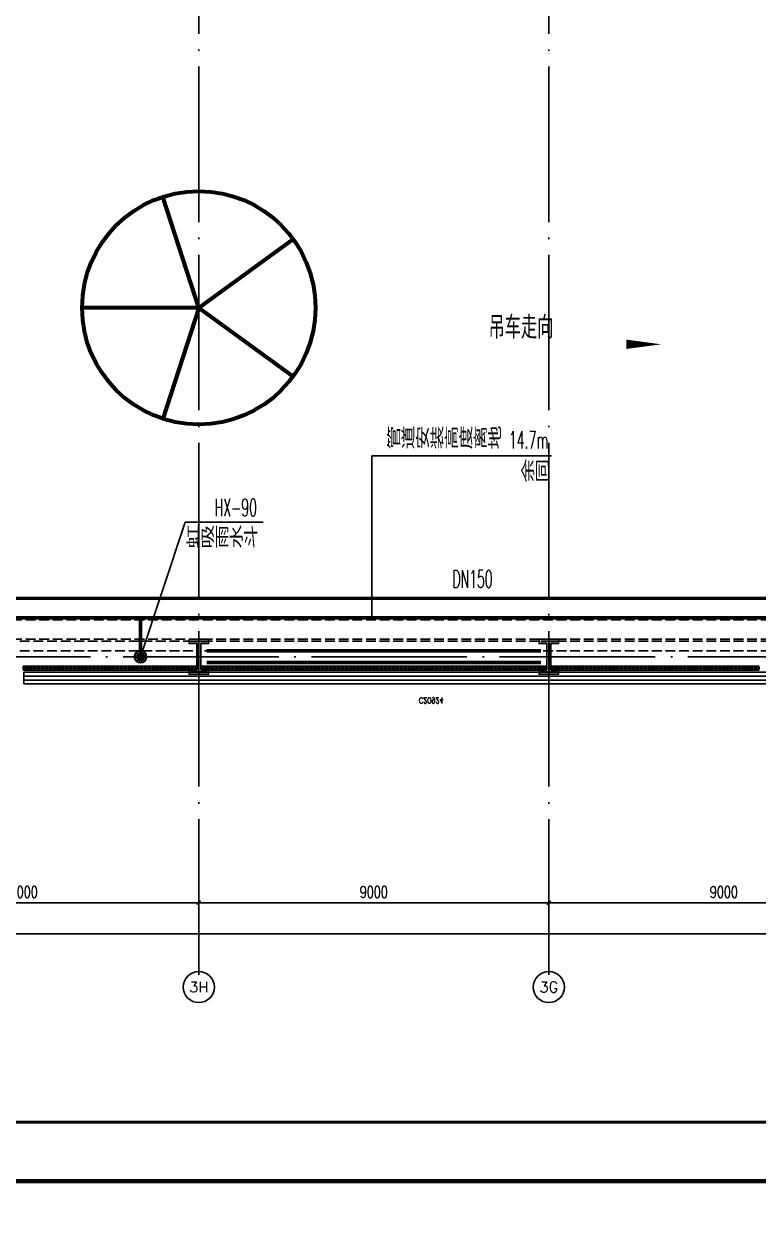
# Model space of a CAD drawing. Extents: x -452079 to 117456, y 3902 to 836955.
# Drawn here: x -196354 to -177471, y 534683 to 565200 of the extents above; entities that cross this region are included whole.
import ezdxf
from ezdxf.enums import TextEntityAlignment as Align

# ---------------------------------------------------------------- set-up
doc = ezdxf.new("R2010")
doc.units = 0
doc.header["$LTSCALE"] = 1000
doc.header["$MEASUREMENT"] = 0
for name, pattern in [('CENTER', [2, 1.25, -0.25, 0.25, -0.25]), ('DASH', [0.35, 0.25, -0.1]), ('DOTE', [2.42, 2, -0.2, 0.02, -0.2]), ('DOTE_30', [0.726, 0.6, -0.06, 0.006, -0.06])]:
    doc.linetypes.add(name, pattern=pattern)
for name, color, linetype in [('0-cxFrame', 155, 'Continuous'), ('A-AXIS-D', 1, 'Continuous'), ('A-AXIS-DOTE', 14, 'DOTE'), ('A-HATCH-2', 251, 'Continuous'), ('A-HRAIL', 173, 'Continuous'), ('A-LIN-V', 9, 'Continuous'), ('A-SFCE', 30, 'Continuous'), ('A-WINDOW', 140, 'Continuous'), ('AS-COLN', 6, 'Continuous'), ('PUB_TEXT', 7, 'Continuous'), ('TEXT_消防', 1, 'Continuous'), ('TWT_LEAD', 3, 'Continuous'), ('WALL', 2, 'Continuous'), ('建-窗', 4, 'Continuous'), ('建-箭头', 3, 'Continuous'), ('建-门窗编号', 7, 'Continuous'), ('文本', 4, 'Continuous'), ('虹吸雨水斗', 6, 'Continuous')]:
    doc.layers.add(name, color=color, linetype=linetype)
for name, color, linetype, lineweight in [('0-cxText', 131, 'Continuous', 25), ('Gps-ZF消防', 1, 'TG_X', 60), ('Gps-ZF雨水', 4, 'DOTE_30', 60), ('柱间支撑', 6, 'CENTER', 0)]:
    doc.layers.add(name, color=color, linetype=linetype, lineweight=lineweight)
doc.styles.add('_TCH_AXIS', font='COMPLEX', dxfattribs={"bigfont": 'GBCBIG'})
doc.styles.add('_TCH_DIM', font='SIMPLEX', dxfattribs={"width": 0.75, "bigfont": '@1HZTXT'})
doc.styles.add('_TCH_DIM_T3', font='SIMPLEX', dxfattribs={"width": 0.705882, "bigfont": 'GBCBIG'})
doc.styles.add('_TWT_PIPEDN', font='SIMPLEX', dxfattribs={"width": 0.65, "height": 3.5, "bigfont": 'HZTXT'})
doc.styles.add('A-STANDARD', font='SIMPLEX', dxfattribs={"bigfont": 'GBCBIG'})
doc.styles.add('A-WIN-LABEL', font='SIMPLEX', dxfattribs={"bigfont": 'GBCBIG'})
doc.styles.add('cx_tuming', font='')
doc.styles.add('cx_tuqian1', font='')
doc.styles.add('TG_LINETYPE', font='SIMPLEX', dxfattribs={"width": 0.8, "height": 3.5, "bigfont": 'HZTXT'})
doc.styles.add('黑体', font='', dxfattribs={"height": 12})
doc.styles.get('cx_tuming').set_extended_font_data('SimHei')
doc.styles.get('cx_tuqian1').set_extended_font_data('SimSun')
doc.styles.get('黑体').set_extended_font_data('SimHei')
doc.linetypes.add('TG_X', pattern='A,5,-0.3,["X",TG_LINETYPE,S=0.1,R=0,X=-0.23,Y=-0.15],0', length=5.3)
doc.dimstyles.new('_TCH_ARCH&&100', dxfattribs={"dimtxt": 297.5, "dimasz": 100, "dimexe": 100, "dimexo": 100, "dimgap": 126.25, "dimtad": 1, "dimdec": 0, "dimzin": 0, "dimdsep": 46, "dimtxsty": '_TCH_DIM_T3', "dimblk": 'ARCHTICK', "dimcen": 0.09, "dimclrt": 7, "dimazin": 2, "dimtfac": 1, "dimtdec": 0, "dimtix": 1, "dimtmove": 2, "dimatfit": 3, "dimfxl": 0, "dimtolj": 1, "dimtzin": 0, "dimarcsym": 0})

# ---------------------------------------------------------------- blocks, each defined once
blk = doc.blocks.new('_ArchTick')
at = {"color": 0, "linetype": 'ByBlock', "const_width": 0.4}
blk.add_lwpolyline([(-0.5, -0.5), (0.5, 0.5)], dxfattribs=at)
blk = doc.blocks.new('*D359')
at = {"layer": 'A-AXIS-D', "color": 0, "lineweight": -2, "transparency": 16777216}
for p, q in [((120518, 3326), (120518, 2468)), ((129518, 3326), (129518, 2468)), ((120518, 2568), (129518, 2568))]:
    blk.add_line(p, q, dxfattribs=at)
at = {"layer": 'A-AXIS-D', "color": 0, "lineweight": -2, "transparency": 16777216, "xscale": 100, "yscale": 100, "zscale": 100, "rotation": 180}
blk.add_blockref('_ArchTick', (120518, 2568), dxfattribs=at)
at = {"layer": 'A-AXIS-D', "color": 0, "lineweight": -2, "transparency": 16777216, "xscale": 100, "yscale": 100, "zscale": 100}
blk.add_blockref('_ArchTick', (129518, 2568), dxfattribs=at)
at = {"layer": 'A-AXIS-D', "color": 7, "transparency": 16777216, "insert": (125018, 2843), "char_height": 297.5, "attachment_point": 5, "style": '_TCH_DIM_T3'}
blk.add_mtext('\\A1;9000', dxfattribs=at)
blk = doc.blocks.new('*D360')
at = {"layer": 'A-AXIS-D', "color": 0, "lineweight": -2, "transparency": 16777216}
for p, q in [((129518, 3326), (129518, 2468)), ((138518, 3326), (138518, 2468)), ((129518, 2568), (138518, 2568))]:
    blk.add_line(p, q, dxfattribs=at)
at = {"layer": 'A-AXIS-D', "color": 0, "lineweight": -2, "transparency": 16777216, "xscale": 100, "yscale": 100, "zscale": 100, "rotation": 180}
blk.add_blockref('_ArchTick', (129518, 2568), dxfattribs=at)
at = {"layer": 'A-AXIS-D', "color": 0, "lineweight": -2, "transparency": 16777216, "xscale": 100, "yscale": 100, "zscale": 100}
blk.add_blockref('_ArchTick', (138518, 2568), dxfattribs=at)
at = {"layer": 'A-AXIS-D', "color": 7, "transparency": 16777216, "insert": (134018, 2843), "char_height": 297.5, "attachment_point": 5, "style": '_TCH_DIM_T3'}
blk.add_mtext('\\A1;9000', dxfattribs=at)
blk = doc.blocks.new('*D361')
at = {"layer": 'A-AXIS-D', "color": 0, "lineweight": -2, "transparency": 16777216}
for p, q in [((138518, 3326), (138518, 2468)), ((147518, 3326), (147518, 2468)), ((138518, 2568), (147518, 2568))]:
    blk.add_line(p, q, dxfattribs=at)
at = {"layer": 'A-AXIS-D', "color": 0, "lineweight": -2, "transparency": 16777216, "xscale": 100, "yscale": 100, "zscale": 100, "rotation": 180}
blk.add_blockref('_ArchTick', (138518, 2568), dxfattribs=at)
at = {"layer": 'A-AXIS-D', "color": 0, "lineweight": -2, "transparency": 16777216, "xscale": 100, "yscale": 100, "zscale": 100}
blk.add_blockref('_ArchTick', (147518, 2568), dxfattribs=at)
at = {"layer": 'A-AXIS-D', "color": 7, "transparency": 16777216, "insert": (143018, 2843), "char_height": 297.5, "attachment_point": 5, "style": '_TCH_DIM_T3'}
blk.add_mtext('\\A1;9000', dxfattribs=at)
blk = doc.blocks.new('*D369')
at = {"layer": 'A-AXIS-D', "color": 0, "lineweight": -2, "transparency": 16777216}
for p, q in [((7618, 3226), (7618, 1668)), ((193318, 3226), (193318, 1668)), ((7618, 1768), (193318, 1768))]:
    blk.add_line(p, q, dxfattribs=at)
at = {"layer": 'A-AXIS-D', "color": 0, "lineweight": -2, "transparency": 16777216, "xscale": 100, "yscale": 100, "zscale": 100, "rotation": 180}
blk.add_blockref('_ArchTick', (7618, 1768), dxfattribs=at)
at = {"layer": 'A-AXIS-D', "color": 0, "lineweight": -2, "transparency": 16777216, "xscale": 100, "yscale": 100, "zscale": 100}
blk.add_blockref('_ArchTick', (193318, 1768), dxfattribs=at)
at = {"layer": 'A-AXIS-D', "color": 7, "transparency": 16777216, "insert": (100468, 2043), "char_height": 297.5, "attachment_point": 5, "style": '_TCH_DIM_T3'}
blk.add_mtext('\\A1;185700', dxfattribs=at)
blk = doc.blocks.new('WINDOW2DLIB$DYNSTYLE$00000005')
at = {"color": 0}
for points in [[(-0.5, 0.5), (-0.5, -0.5)], [(-0.5, 0.5), (0.5, 0.5)], [(0.5, -0.5), (0.5, 0.5)], [(0.5, 0.1667), (-0.5, 0.1667)], [(0.5, -0.1667), (-0.5, -0.1667)], [(-0.5, -0.5), (0.5, -0.5)]]:
    blk.add_lwpolyline(points, dxfattribs=at)
blk = doc.blocks.new('42343243')
at = {"layer": '建-窗'}
ref = blk.add_blockref('WINDOW2DLIB$DYNSTYLE$00000005', (-185904, 1223020), dxfattribs=dict(at, xscale=-20900, yscale=-300, zscale=300, rotation=359.9999999994913))
ref.add_attrib('A', 'C20924', (-186194, 1223521), dxfattribs={"layer": '建-门窗编号', "height": 148.8, "style": 'A-WIN-LABEL', "width": 0.705882})
blk = doc.blocks.new('4324324')
at = {"layer": 'A-HATCH-2', "color": 8, "linetype": 'DASH'}
for p, q in [((-312854, 549870), (-138054, 549870)), ((-312854, 549370), (-138054, 549370))]:
    blk.add_line(p, q, dxfattribs=at)
blk = doc.blocks.new('w4324324')
at = {"layer": 'A-HATCH-2', "lineweight": 60}
for q in [(-1694760, 686605), (-1697614, 684532), (-1691907, 684532), (-1696524, 681178), (-1692997, 681178)]:
    blk.add_line((-1694760, 683605), q, dxfattribs=at)
blk.add_circle((-1694760, 683605), 3000, dxfattribs=at)
blk = doc.blocks.new('342343')
at = {"layer": 'A-LIN-V'}
blk.add_blockref('w4324324', (1030710, -8444), dxfattribs=at)
blk = doc.blocks.new('w42343243')
at = {"layer": 'A-HATCH-2', "color": 2}
blk.add_lwpolyline([(-165104, 621070), (-164604, 621070), (-164604, 620958), (-164800, 620958), (-164800, 620282), (-164604, 620282), (-164604, 620170), (-165104, 620170), (-165104, 620282), (-164908, 620282), (-164908, 620958), (-165104, 620958)], close=True, dxfattribs=at)
at = {"layer": 'AS-COLN', "color": 8}
blk.add_lwpolyline([(-165054, 621020), (-164654, 621020), (-164654, 621008), (-164850, 621008), (-164850, 620232), (-164654, 620232), (-164654, 620220), (-165054, 620220), (-165054, 620232), (-164858, 620232), (-164858, 621008), (-165054, 621008)], close=True, dxfattribs=at)
blk = doc.blocks.new('42343')
at = {"layer": 'A-WINDOW'}
for p in [(-27000, -71700), (-18000, -71700)]:
    blk.add_blockref('w42343243', p, dxfattribs=at)
blk = doc.blocks.new('99平面图例外参$0$$LinePat$圆环')
for points in [[(0, 150), (300, 150)], [(0, 0), (300, 0)], [(0, -150), (300, -150)]]:
    blk.add_lwpolyline(points)
at = {"color": 0}
blk.add_circle((150, 0), 150, dxfattribs=at)
blk = doc.blocks.new('“奔腾”虹吸雨水斗')
at = {"layer": '虹吸雨水斗', "lineweight": 25}
for p, q in [((946944, 86685), (947028, 86658)), ((947028, 86641), (946944, 86614)), ((947032, 86673), (946946, 86692)), ((946946, 86607), (947032, 86625)), ((946982, 86753), (947040, 86688)), ((947040, 86611), (946982, 86546)), ((947052, 86699), (946987, 86758)), ((946987, 86541), (947052, 86600)), ((947048, 86793), (947066, 86707)), ((947066, 86592), (947048, 86506)), ((947082, 86711), (947055, 86795)), ((947055, 86504), (947082, 86587)), ((947125, 86795), (947098, 86711)), ((947098, 86587), (947125, 86504)), ((947114, 86707), (947132, 86793)), ((947132, 86506), (947114, 86592)), ((947194, 86758), (947128, 86699)), ((947128, 86600), (947194, 86541)), ((947140, 86688), (947199, 86753)), ((947199, 86546), (947140, 86611)), ((947234, 86692), (947148, 86673)), ((947148, 86625), (947234, 86607)), ((947152, 86658), (947236, 86685)), ((947236, 86614), (947152, 86641))]:
    blk.add_line(p, q, dxfattribs=at)
for radius in [150, 47.6]:
    blk.add_circle((947090, 86649), radius, dxfattribs=at)
for centre, start, end in [((947025, 86649), 291.6382, 68.3675), ((947034, 86682), 261.6382, 38.3675), ((947034, 86617), 321.6382, 98.3675), ((947057, 86706), 231.6382, 8.3675), ((947057, 86593), 351.6382, 128.3675), ((947090, 86715), 201.6382, 338.3675), ((947090, 86584), 21.6382, 158.3675), ((947123, 86706), 171.6382, 308.3675), ((947123, 86593), 51.6382, 188.3675), ((947147, 86682), 141.6382, 278.3675), ((947147, 86617), 81.6382, 218.3675), ((947155, 86649), 111.6382, 248.3675)]:
    blk.add_arc(centre, 8.82, start, end, dxfattribs=at)
blk = doc.blocks.new('TK22.A0+1 L(Dragon)')
at = {"layer": '0-cxFrame', "color": 7, "const_width": 0.5}
blk.add_lwpolyline([(0, 0), (-1485, 0), (-1485, 841), (0, 841)], close=True, dxfattribs=at)
at = {"layer": '0-cxFrame', "const_width": 0.5}
blk.add_lwpolyline([(-80, 10), (-1465, 10), (-1465, 831), (-80, 831)], close=True, dxfattribs=at)
at = {"style": '黑体', "flags": 4}
blk.add_attdef('图幅', text='', height=3.3, dxfattribs=at).set_placement((-40, 3), align=Align.RIGHT)
at = {"layer": '0-cxText', "flags": 4}
for tag, height, style, p in [('建设单位', 3.5, 'cx_tuming', (-45, 240)), ('项目名称', 3.5, 'cx_tuming', (-45, 210)), ('子项名称', 3.5, 'cx_tuming', (-45, 180)), ('工程编号', 3.3, 'cx_tuqian1', (-35, 165)), ('图名1', 3.5, 'cx_tuming', (-45, 87)), ('图名2', 3.5, 'cx_tuming', (-45, 79)), ('图名3', 3.5, 'cx_tuming', (-45, 71)), ('出图日期', 3.3, 'cx_tuqian1', (-39, 60)), ('专业', 3.3, 'cx_tuqian1', (-55, 52)), ('图号', 3.3, 'cx_tuqian1', (-55, 44)), ('版次', 3.3, 'cx_tuqian1', (-20, 44))]:
    blk.add_attdef(tag, text='', height=height, dxfattribs=dict(at, style=style)).set_placement(p, align=Align.MIDDLE)
blk = doc.blocks.new('A$C515E426B')
at = {"layer": 'A-AXIS-D'}
for centre in [(129518.2, 400), (138518.2, 400)]:
    blk.add_circle(centre, 400, dxfattribs=at)
at = {"layer": 'A-AXIS-DOTE', "color": 8, "ltscale": 2}
for p, q in [((129518.2, 716), (129518.2, 86200)), ((138518.2, 716), (138518.2, 86200)), ((199332.4, 8896), (3362.4, 8896))]:
    blk.add_line(p, q, dxfattribs=at)
at = {"layer": 'A-SFCE', "color": 8, "linetype": 'DASH'}
for p, q in [((129368.2, 9296), (120668.2, 9296)), ((147368.2, 9296), (129668.2, 9296)), ((129368.2, 9046), (120668.2, 9046)), ((147368.2, 9046), (129668.2, 9046))]:
    blk.add_line(p, q, dxfattribs=at)
at = {"layer": '建-箭头', "color": 8}
blk.add_lwpolyline([(134506, 16931, 0, 0, 0), (141406, 16931, 0, 240, 0), (140506, 16931, 0, 0, 0)], format="xyseb", dxfattribs=at)
at = {"layer": '柱间支撑', "color": 8, "const_width": 100}
for points in [[(138318.2, 9046), (129718.2, 9046)], [(138318.2, 8746), (129718.2, 8746)]]:
    blk.add_lwpolyline(points, dxfattribs=at)
at = {"layer": 'A-HRAIL', "yscale": 0.3333333333333333, "zscale": 0.3333333333333333}
for p, xscale, rotation in [((125098.7, 8602.1), 0.3384127419475277, 180.0000000002033), ((125200.2, 8602.1), 0.3384127419475277, 180.0000000002033), ((125301.7, 8602.1), 0.3384127419475277, 180.0000000002033), ((125403.2, 8602.1), 0.3384127419475277, 180.0000000002033), ((125504.8, 8602.1), 0.3384127419475277, 180.0000000002033), ((125606.3, 8602.1), 0.3384127419475277, 180.0000000002033), ((125707.8, 8602.1), 0.3384127419475277, 180.0000000002033), ((125809.3, 8602.1), 0.3384127419475277, 180.0000000002033), ((125910.8, 8602.1), 0.3384127419475277, 180.0000000002033), ((126012.4, 8602.1), 0.3384127419475277, 180.0000000002033), ((126113.9, 8602.1), 0.3384127419475277, 180.0000000002033), ((126215.4, 8602.1), 0.3384127419475277, 180.0000000002033), ((126316.9, 8602.1), 0.3384127419475277, 180.0000000002033), ((126418.5, 8602.1), 0.3384127419475277, 180.0000000002033), ((126520, 8602.1), 0.3384127419475277, 180.0000000002033), ((126621.5, 8602.1), 0.3384127419475277, 180.0000000002033), ((126723, 8602.1), 0.3384127419475277, 180.0000000002033), ((126824.6, 8602.1), 0.3384127419475277, 180.0000000002033), ((126926.1, 8602.1), 0.3384127419475277, 180.0000000002033), ((127027.6, 8602.1), 0.3384127419475277, 180.0000000002033), ((127129.1, 8602.1), 0.3384127419475277, 180.0000000002033), ((127230.7, 8602.1), 0.3384127419475277, 180.0000000002033), ((127332.2, 8602.1), 0.3384127419475277, 180.0000000002033), ((127433.7, 8602.1), 0.3384127419475277, 180.0000000002033), ((127535.2, 8602.1), 0.3384127419475277, 180.0000000002033), ((127636.8, 8602.1), 0.3384127419475277, 180.0000000002033), ((127738.3, 8602.1), 0.3384127419475277, 180.0000000002033), ((127839.8, 8602.1), 0.3384127419475277, 180.0000000002033), ((127941.3, 8602.1), 0.3384127419475277, 180.0000000002033), ((128042.8, 8602.1), 0.3384127419475277, 180.0000000002033), ((128144.4, 8602.1), 0.3384127419475277, 180.0000000002033), ((128245.9, 8602.1), 0.3384127419475277, 180.0000000002033), ((128347.4, 8602.1), 0.3384127419475277, 180.0000000002033), ((128448.9, 8602.1), 0.3384127419475277, 180.0000000002033), ((128550.5, 8602.1), 0.3384127419475277, 180.0000000002033), ((128652, 8602.1), 0.3384127419475277, 180.0000000002033), ((128753.5, 8602.1), 0.3384127419475277, 180.0000000002033), ((128855, 8602.1), 0.3384127419475277, 180.0000000002033), ((128956.6, 8602.1), 0.3384127419475277, 180.0000000002033), ((129058.1, 8602.1), 0.3384127419475277, 180.0000000002033), ((129159.6, 8602.1), 0.3384127419475277, 180.0000000002033), ((129261.1, 8602.1), 0.3384127419475277, 180.0000000002033), ((129362.7, 8602.1), 0.3384127419475277, 180.0000000002033), ((129464.2, 8602.1), 0.3384127419475277, 180.0000000002033), ((129673.2, 8602.1), 0.3368181818181796, 180.0000000002032), ((129774.3, 8602.1), 0.3368181818181796, 180.0000000002032), ((129875.3, 8602.1), 0.3368181818181796, 180.0000000002032), ((129976.4, 8602.1), 0.3368181818181796, 180.0000000002032), ((130077.4, 8602.1), 0.3368181818181796, 180.0000000002032), ((130178.5, 8602.1), 0.3368181818181796, 180.0000000002032), ((130279.5, 8602.1), 0.3368181818181796, 180.0000000002032), ((130380.5, 8602.1), 0.3368181818181796, 180.0000000002032), ((130481.6, 8602.1), 0.3368181818181796, 180.0000000002032), ((130582.6, 8602.1), 0.3368181818181796, 180.0000000002032), ((130683.7, 8602.1), 0.3368181818181796, 180.0000000002032), ((130784.7, 8602.1), 0.3368181818181796, 180.0000000002032), ((130885.8, 8602.1), 0.3368181818181796, 180.0000000002032), ((130986.8, 8602.1), 0.3368181818181796, 180.0000000002032), ((131087.9, 8602.1), 0.3368181818181796, 180.0000000002032), ((131188.9, 8602.1), 0.3368181818181796, 180.0000000002032), ((131290, 8602.1), 0.3368181818181796, 180.0000000002032), ((131391, 8602.1), 0.3368181818181796, 180.0000000002032), ((131492, 8602.1), 0.3368181818181796, 180.0000000002032), ((131593.1, 8602.1), 0.3368181818181796, 180.0000000002032), ((131694.1, 8602.1), 0.3368181818181796, 180.0000000002032), ((131795.2, 8602.1), 0.3368181818181796, 180.0000000002032), ((131896.2, 8602.1), 0.3368181818181796, 180.0000000002032), ((131997.3, 8602.1), 0.3368181818181796, 180.0000000002032), ((132098.3, 8602.1), 0.3368181818181796, 180.0000000002032), ((132199.4, 8602.1), 0.3368181818181796, 180.0000000002032), ((132300.4, 8602.1), 0.3368181818181796, 180.0000000002032), ((132401.5, 8602.1), 0.3368181818181796, 180.0000000002032), ((132502.5, 8602.1), 0.3368181818181796, 180.0000000002032), ((132603.5, 8602.1), 0.3368181818181796, 180.0000000002032), ((132704.6, 8602.1), 0.3368181818181796, 180.0000000002032), ((132805.6, 8602.1), 0.3368181818181796, 180.0000000002032), ((132906.7, 8602.1), 0.3368181818181796, 180.0000000002032), ((133007.7, 8602.1), 0.3368181818181796, 180.0000000002032), ((133108.8, 8602.1), 0.3368181818181796, 180.0000000002032), ((133209.8, 8602.1), 0.3368181818181796, 180.0000000002032), ((133310.9, 8602.1), 0.3368181818181796, 180.0000000002032), ((133411.9, 8602.1), 0.3368181818181796, 180.0000000002032), ((133513, 8602.1), 0.3368181818181796, 180.0000000002032), ((133614, 8602.1), 0.3368181818181796, 180.0000000002032), ((133715, 8602.1), 0.3368181818181796, 180.0000000002032), ((133816.1, 8602.1), 0.3368181818181796, 180.0000000002032), ((133917.1, 8602.1), 0.3368181818181796, 180.0000000002032), ((134018.2, 8602.1), 0.3368181818181796, 180.0000000002032), ((134119.2, 8602.1), 0.3368181818181796, 180.0000000002032), ((134220.3, 8602.1), 0.3368181818181796, 180.0000000002032), ((134321.3, 8602.1), 0.3368181818181796, 180.0000000002032), ((134422.4, 8602.1), 0.3368181818181796, 180.0000000002032), ((134523.4, 8602.1), 0.3368181818181796, 180.0000000002032), ((134624.5, 8602.1), 0.3368181818181796, 180.0000000002032), ((134725.5, 8602.1), 0.3368181818181796, 180.0000000002032), ((134826.5, 8602.1), 0.3368181818181796, 180.0000000002032), ((134927.6, 8602.1), 0.3368181818181796, 180.0000000002032), ((135028.6, 8602.1), 0.3368181818181796, 180.0000000002032), ((135129.7, 8602.1), 0.3368181818181796, 180.0000000002032), ((135230.7, 8602.1), 0.3368181818181796, 180.0000000002032), ((135331.8, 8602.1), 0.3368181818181796, 180.0000000002032), ((135432.8, 8602.1), 0.3368181818181796, 180.0000000002032), ((135533.9, 8602.1), 0.3368181818181796, 180.0000000002032), ((135634.9, 8602.1), 0.3368181818181796, 180.0000000002032), ((135736, 8602.1), 0.3368181818181796, 180.0000000002032), ((135837, 8602.1), 0.3368181818181796, 180.0000000002032), ((135938, 8602.1), 0.3368181818181796, 180.0000000002032), ((136039.1, 8602.1), 0.3368181818181796, 180.0000000002032), ((136140.1, 8602.1), 0.3368181818181796, 180.0000000002032), ((136241.2, 8602.1), 0.3368181818181796, 180.0000000002032), ((136342.2, 8602.1), 0.3368181818181796, 180.0000000002032), ((136443.3, 8602.1), 0.3368181818181796, 180.0000000002032), ((136544.3, 8602.1), 0.3368181818181796, 180.0000000002032), ((136645.4, 8602.1), 0.3368181818181796, 180.0000000002032), ((136746.4, 8602.1), 0.3368181818181796, 180.0000000002032), ((136847.5, 8602.1), 0.3368181818181796, 180.0000000002032), ((136948.5, 8602.1), 0.3368181818181796, 180.0000000002032), ((137049.5, 8602.1), 0.3368181818181796, 180.0000000002032), ((137150.6, 8602.1), 0.3368181818181796, 180.0000000002032), ((137251.6, 8602.1), 0.3368181818181796, 180.0000000002032), ((137352.7, 8602.1), 0.3368181818181796, 180.0000000002032), ((137453.7, 8602.1), 0.3368181818181796, 180.0000000002032), ((137554.8, 8602.1), 0.3368181818181796, 180.0000000002032), ((137655.8, 8602.1), 0.3368181818181796, 180.0000000002032), ((137756.9, 8602.1), 0.3368181818181796, 180.0000000002032), ((137857.9, 8602.1), 0.3368181818181796, 180.0000000002032), ((137959, 8602.1), 0.3368181818181796, 180.0000000002032), ((138060, 8602.1), 0.3368181818181796, 180.0000000002032), ((138161, 8602.1), 0.3368181818181796, 180.0000000002032), ((138262.1, 8602.1), 0.3368181818181796, 180.0000000002032), ((138363.1, 8602.1), 0.3368181818181796, 180.0000000002032), ((138464.2, 8602.1), 0.3368181818181796, 180.0000000002032), ((138673.2, 8602.1), 0.3368181818181818, 180.0000000002032), ((138774.3, 8602.1), 0.3368181818181818, 180.0000000002032), ((138875.3, 8602.1), 0.3368181818181818, 180.0000000002032), ((138976.4, 8602.1), 0.3368181818181818, 180.0000000002032), ((139077.4, 8602.1), 0.3368181818181818, 180.0000000002032), ((139178.5, 8602.1), 0.3368181818181818, 180.0000000002032), ((139279.5, 8602.1), 0.3368181818181818, 180.0000000002032), ((139380.5, 8602.1), 0.3368181818181818, 180.0000000002032), ((139481.6, 8602.1), 0.3368181818181818, 180.0000000002032), ((139582.6, 8602.1), 0.3368181818181818, 180.0000000002032), ((139683.7, 8602.1), 0.3368181818181818, 180.0000000002032), ((139784.7, 8602.1), 0.3368181818181818, 180.0000000002032), ((139885.8, 8602.1), 0.3368181818181818, 180.0000000002032), ((139986.8, 8602.1), 0.3368181818181818, 180.0000000002032), ((140087.9, 8602.1), 0.3368181818181818, 180.0000000002032), ((140188.9, 8602.1), 0.3368181818181818, 180.0000000002032), ((140290, 8602.1), 0.3368181818181818, 180.0000000002032), ((140391, 8602.1), 0.3368181818181818, 180.0000000002032), ((140492, 8602.1), 0.3368181818181818, 180.0000000002032), ((140593.1, 8602.1), 0.3368181818181818, 180.0000000002032), ((140694.1, 8602.1), 0.3368181818181818, 180.0000000002032), ((140795.2, 8602.1), 0.3368181818181818, 180.0000000002032), ((140896.2, 8602.1), 0.3368181818181818, 180.0000000002032), ((140997.3, 8602.1), 0.3368181818181818, 180.0000000002032), ((141098.3, 8602.1), 0.3368181818181818, 180.0000000002032), ((141199.4, 8602.1), 0.3368181818181818, 180.0000000002032), ((141300.4, 8602.1), 0.3368181818181818, 180.0000000002032), ((141401.5, 8602.1), 0.3368181818181818, 180.0000000002032), ((141502.5, 8602.1), 0.3368181818181818, 180.0000000002032), ((141603.5, 8602.1), 0.3368181818181818, 180.0000000002032), ((141704.6, 8602.1), 0.3368181818181818, 180.0000000002032), ((141805.6, 8602.1), 0.3368181818181818, 180.0000000002032), ((141906.7, 8602.1), 0.3368181818181818, 180.0000000002032), ((142007.7, 8602.1), 0.3368181818181818, 180.0000000002032), ((142108.8, 8602.1), 0.3368181818181818, 180.0000000002032), ((142209.8, 8602.1), 0.3368181818181818, 180.0000000002032), ((142310.9, 8602.1), 0.3368181818181818, 180.0000000002032), ((142411.9, 8602.1), 0.3368181818181818, 180.0000000002032), ((142513, 8602.1), 0.3368181818181818, 180.0000000002032), ((142614, 8602.1), 0.3368181818181818, 180.0000000002032), ((142715, 8602.1), 0.3368181818181818, 180.0000000002032), ((142816.1, 8602.1), 0.3368181818181818, 180.0000000002032), ((142917.1, 8602.1), 0.3368181818181818, 180.0000000002032), ((143018.2, 8602.1), 0.3368181818181818, 180.0000000002032), ((143119.2, 8602.1), 0.3368181818181818, 180.0000000002032), ((143220.3, 8602.1), 0.3368181818181818, 180.0000000002032), ((143321.3, 8602.1), 0.3368181818181818, 180.0000000002032), ((143422.4, 8602.1), 0.3368181818181818, 180.0000000002032), ((143523.4, 8602.1), 0.3368181818181818, 180.0000000002032), ((143624.5, 8602.1), 0.3368181818181818, 180.0000000002032), ((143725.5, 8602.1), 0.3368181818181818, 180.0000000002032), ((143826.5, 8602.1), 0.3368181818181818, 180.0000000002032), ((143927.6, 8602.1), 0.3368181818181818, 180.0000000002032)]:
    blk.add_blockref('99平面图例外参$0$$LinePat$圆环', p, dxfattribs=dict(at, xscale=xscale, rotation=rotation))
at = {"layer": 'A-LIN-V', "rotation": 90}
blk.add_blockref('342343', (804678.8, 681921), dxfattribs=at)
at = {"layer": 'A-WINDOW'}
for name in ['42343', '4324324']:
    blk.add_blockref(name, (321372.4, -540024), dxfattribs=at)
at = {"layer": 'A-WINDOW', "xscale": -1, "rotation": 180}
blk.add_blockref('42343243', (321372.4, 1231366), dxfattribs=at)
at = {"layer": 'PUB_TEXT', "color": 8, "style": 'A-STANDARD'}
blk.add_text('吊车走向', height=578.72, dxfattribs=at).set_placement((136968.3, 17078))
at = {"layer": 'PUB_TEXT', "style": '_TCH_AXIS'}
for s, height, p, p2 in [('3H', 265.5, (129271.6, 267.3), (129764.7, 267.3)), ('3G', 276.42, (138274.7, 261.8), (138761.7, 261.8))]:
    blk.add_text(s, height=height, dxfattribs=at).set_placement(p, p2, align=Align.FIT)
at = {"layer": 'A-AXIS-D'}
for base, p1, p2, picture, middle in [((129518.2, 2568.3), (120518.2, 3426.3), (129518.2, 3426.3), '*D359', (125018.2, 2843.3)), ((138518.2, 2568.3), (129518.2, 3426.3), (138518.2, 3426.3), '*D360', (134018.2, 2843.3)), ((147518.2, 2568.3), (138518.2, 3426.3), (147518.2, 3426.3), '*D361', (143018.2, 2843.3)), ((193318.2, 1768.3), (7618.2, 3326.3), (193318.2, 3326.3), '*D369', (100468.2, 2043.3))]:
    dim = blk.add_linear_dim(base=base, p1=p1, p2=p2, angle=0, dimstyle='_TCH_ARCH&&100', override={"dimgap": 0}, dxfattribs=at)
    dim.commit()
    dim.dimension.update_dxf_attribs({"geometry": picture, "text_midpoint": middle, "dimtype": 161})

msp = doc.modelspace()

# ---------------------------------------------------------------- linework, layer by layer
at = {"layer": 'Gps-ZF消防', "const_width": 90}
msp.add_lwpolyline([(-198054.18, 550420), (-174204.18, 550420)], dxfattribs=at)
at = {"layer": 'Gps-ZF雨水', "const_width": 90}
for points in [[(-193550.18, 549920), (-197859.18, 549920)], [(-193550.18, 549920), (-193550.18, 549940)], [(-193354.18, 549920), (-193550.18, 549920)], [(-175354.18, 549920), (-193354.18, 549920)], [(-193354.18, 549920), (-193354.18, 548920)]]:
    msp.add_lwpolyline(points, dxfattribs=at)
at = {"layer": 'TWT_LEAD'}
for p, q in [((-187407.25, 549870), (-187407.25, 554085.06)), ((-187407.25, 554085.06), (-182787.4, 554085.06))]:
    msp.add_line(p, q, dxfattribs=at)
at = {"layer": '文本'}
for p, q in [((-193354.18, 548920), (-192206.93, 552376.85)), ((-192206.93, 552376.85), (-190197.94, 552376.85))]:
    msp.add_line(p, q, dxfattribs=at)

# ---------------------------------------------------------------- block references
at = {"layer": '0-cxFrame', "xscale": 150, "yscale": 150, "zscale": 150}
for p in [(-105331.06, 535452.12), (-105368.56, 409264.62)]:
    msp.add_blockref('TK22.A0+1 L(Dragon)', p, dxfattribs=at)
at = {"layer": 'WALL'}
msp.add_blockref('A$C515E426B', (-321372.36, 540023.96), dxfattribs=at)
at = {"layer": '文本', "xscale": 1.061320754715, "yscale": 1.061320754715, "zscale": 1.061320754715}
msp.add_blockref('“奔腾”虹吸雨水斗', (-1198520.52, 456957.2), dxfattribs=at)

# ---------------------------------------------------------------- texts
at = {"layer": 'TEXT_消防', "style": '_TWT_PIPEDN', "width": 0.52}
msp.add_text('DN150', height=450, dxfattribs=at).set_placement((-185334.53, 550695))
at = {"layer": 'TWT_LEAD', "color": 7, "style": '_TCH_DIM'}
for s, height, width, p in [('管道安装高度离地', 520.866, 0.75, (-187032.4, 554271.66)), ('14.7m', 446.25, 0.529412, (-183882.4, 554271.66)), ('余同', 520.866, 0.75, (-183586.89, 553417.55))]:
    msp.add_text(s, height=height, dxfattribs=dict(at, width=width)).set_placement(p)
at = {"layer": '文本', "color": 7, "style": '_TCH_DIM'}
for s, height, width, p in [('HX-90', 446.25, 0.529412, (-191450.44, 552534.35)), ('虹吸雨水斗', 520.866, 0.75, (-192191.08, 551720.18))]:
    msp.add_text(s, height=height, dxfattribs=dict(at, width=width)).set_placement(p)

doc.saveas('drawing.dxf')
